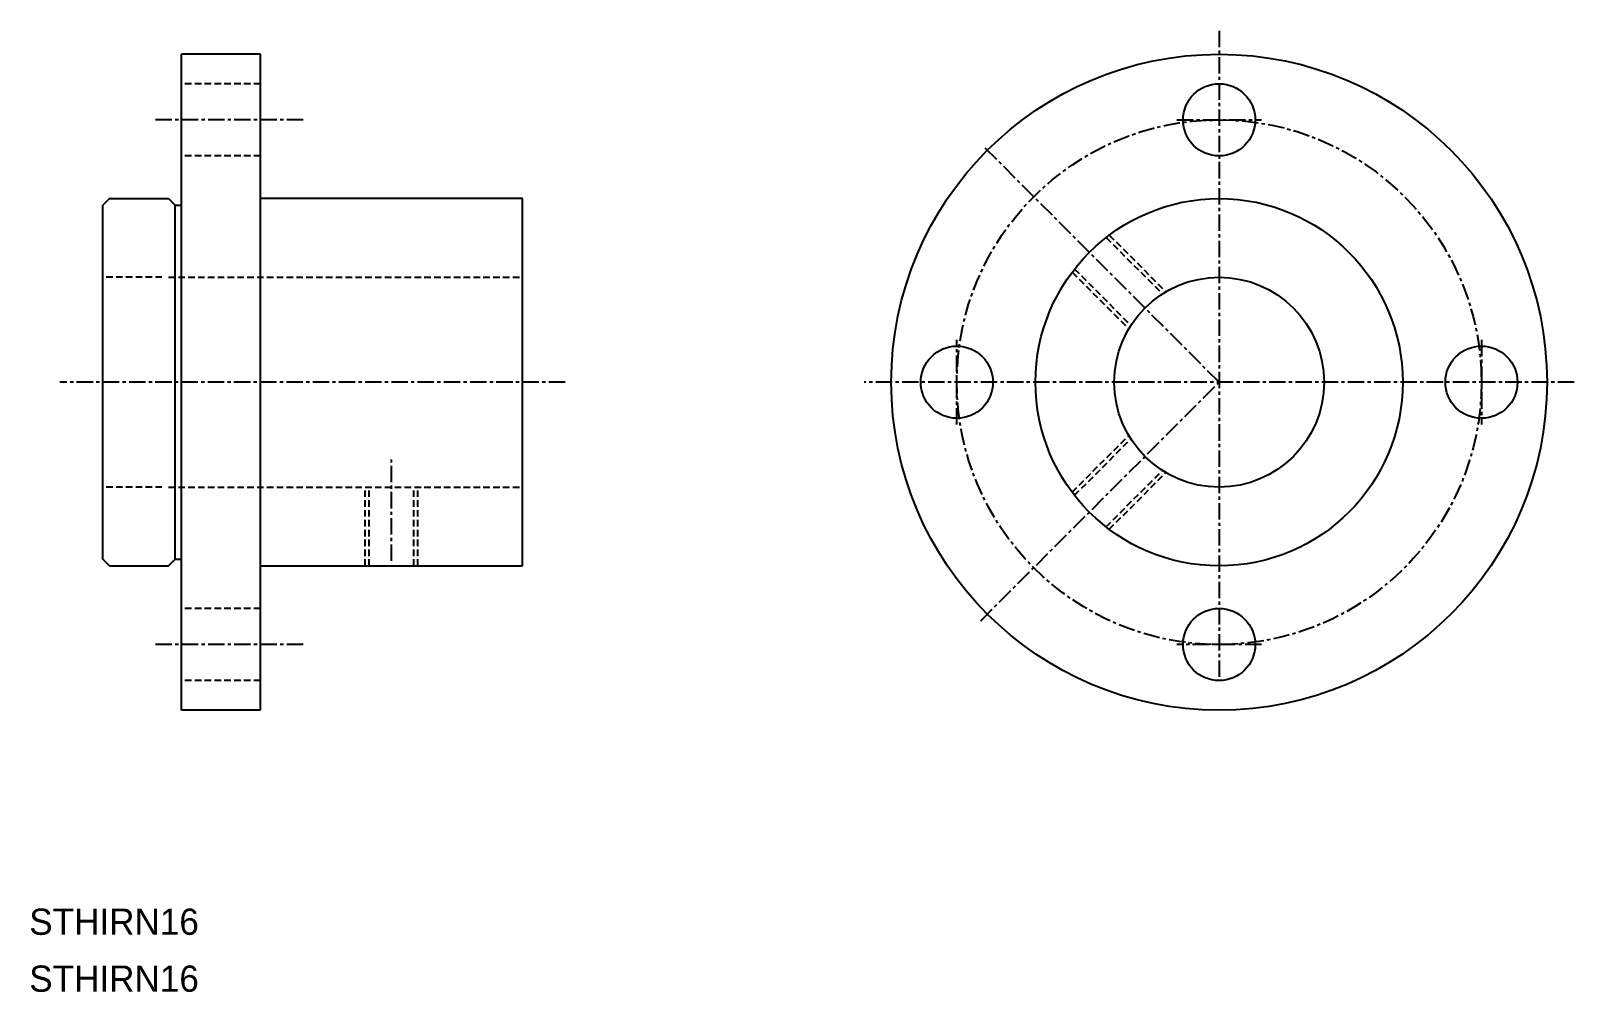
# Model space of a CAD drawing. Extents: x 10 to 128, y 10 to 83.
import ezdxf

# ---------------------------------------------------------------- set-up
doc = ezdxf.new("R2010")
doc.units = 0
doc.linetypes.add('CENTER', pattern=[2, 1.25, -0.25, 0.25, -0.25])
doc.linetypes.add('DASHED', pattern=[0.75, 0.5, -0.25])
doc.layers.get('0').update_dxf_attribs({"linetype": 'CONTINUOUS'})
doc.layers.add('CENTER', color=1, linetype='CENTER')

msp = doc.modelspace()

# ---------------------------------------------------------------- linework, layer by layer
at = {"color": 7, "linetype": 'CONTINUOUS'}
for p, q in [((21.62, 31.47), (21.62, 81.47)), ((27.62, 81.47), (21.62, 81.47)), ((27.62, 31.47), (27.62, 81.47)), ((16.12, 70.47), (15.62, 69.97)), ((15.62, 42.97), (15.62, 69.97)), ((16.12, 70.47), (20.62, 70.47)), ((20.62, 70.47), (21.12, 69.97)), ((21.12, 42.97), (21.12, 69.97)), ((21.12, 69.97), (21.62, 69.97)), ((47.62, 70.47), (27.62, 70.47)), ((47.62, 42.47), (47.62, 70.47)), ((16.12, 42.47), (15.62, 42.97)), ((16.12, 42.47), (20.62, 42.47)), ((20.62, 42.47), (21.12, 42.97)), ((21.12, 42.97), (21.62, 42.97)), ((27.62, 42.47), (47.62, 42.47)), ((27.62, 31.47), (21.62, 31.47))]:
    msp.add_line(p, q, dxfattribs=at)
at = {"color": 3, "linetype": 'DASHED'}
for p, q in [((27.62, 79.22), (21.62, 79.22)), ((27.62, 73.72), (21.62, 73.72)), ((92.11, 67.5), (96.41, 63.2)), ((92.35, 67.69), (96.67, 63.37)), ((89.52, 64.86), (93.84, 60.54)), ((89.71, 65.1), (94, 60.8)), ((20.12, 64.47), (15.62, 64.47)), ((20.62, 64.47), (47.62, 64.47)), ((89.52, 48.09), (93.84, 52.41)), ((89.71, 47.85), (94, 52.15)), ((92.11, 45.45), (96.41, 49.74)), ((92.35, 45.26), (96.67, 49.58)), ((20.12, 48.47), (15.62, 48.47)), ((20.62, 48.47), (47.62, 48.47)), ((35.62, 42.47), (35.62, 48.47)), ((35.92, 42.47), (35.92, 48.47)), ((39.32, 42.47), (39.32, 48.47)), ((39.62, 42.47), (39.62, 48.47)), ((27.62, 39.22), (21.62, 39.22)), ((27.62, 33.72), (21.62, 33.72))]:
    msp.add_line(p, q, dxfattribs=at)
at = {"color": 7, "linetype": 'CONTINUOUS'}
for centre, radius in [((100.73, 56.47), 25), ((100.73, 76.47), 2.75), ((100.73, 56.47), 14), ((100.73, 56.47), 8), ((80.73, 56.47), 2.75), ((120.73, 56.47), 2.75), ((100.73, 36.47), 2.75)]:
    msp.add_circle(centre, radius, dxfattribs=at)
at = {"layer": 'CENTER', "color": 1, "linetype": 'CENTER'}
for p, q in [((100.73, 83.26), (100.73, 33.69)), ((30.88, 76.47), (19.53, 76.47)), ((97.5, 76.47), (103.96, 76.47)), ((82.86, 74.35), (100.73, 56.47)), ((80.73, 53.25), (80.73, 59.7)), ((120.73, 59.7), (120.73, 53.25)), ((50.86, 56.47), (12.33, 56.47)), ((127.8, 56.47), (73.67, 56.47)), ((82.55, 38.29), (100.73, 56.47)), ((37.62, 42.85), (37.62, 50.57)), ((30.88, 36.47), (19.53, 36.47)), ((103.96, 36.47), (97.5, 36.47))]:
    msp.add_line(p, q, dxfattribs=at)
msp.add_circle((100.73, 56.47), 20, dxfattribs=at)

# ---------------------------------------------------------------- texts
at = {"color": 7, "linetype": 'CONTINUOUS'}
for p in [(10, 14.34), (10, 10)]:
    msp.add_text('STHIRN16', height=2, dxfattribs=at).set_placement(p)

doc.saveas('drawing.dxf')
